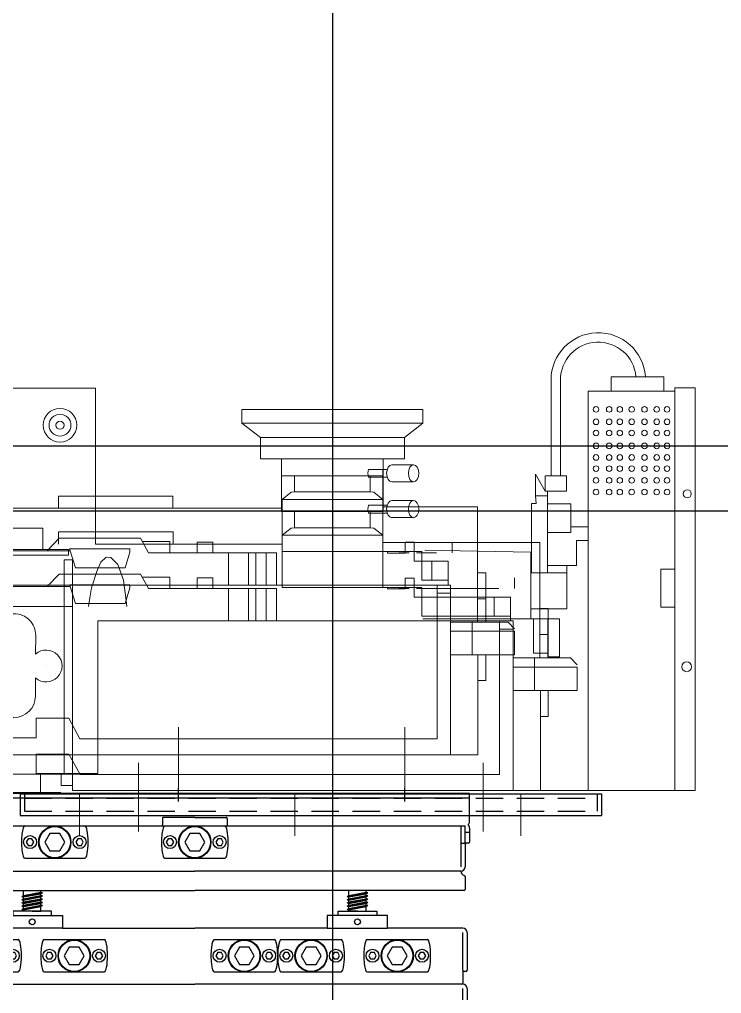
# Model space of a CAD drawing. Header units: millimetres. Extents: x -30327 to 34858, y 4015 to 75103.
# Drawn here: x -12036.3 to -11710.4, y 25732.4 to 26184.5 of the extents above; entities that cross this region are included whole.
import ezdxf

# ---------------------------------------------------------------- set-up
doc = ezdxf.new("R2010")
doc.units = ezdxf.units.MM
for name, pattern in [('CENTER', [50.8, 31.75, -6.35, 6.35, -6.35]), ('CENTER2', [28.575, 19.05, -3.175, 3.175, -3.175]), ('HIDDEN2', [4.7625, 3.175, -1.5875])]:
    doc.linetypes.add(name, pattern=pattern)
for name, color, linetype, lineweight in [('cen', 1, 'CENTER2', 9), ('CENTER', 2, 'CENTER', 9), ('dim', 2, 'Continuous', 9), ('THREAD-LINE', 8, 'Continuous', 5), ('WIDE-LINE', 3, 'Continuous', 20)]:
    doc.layers.add(name, color=color, linetype=linetype, lineweight=lineweight)
doc.layers.add('hidden', color=3, linetype='HIDDEN2')
doc.layers.add('yellow', color=2, linetype='Continuous')

# ---------------------------------------------------------------- blocks, each defined once
blk = doc.blocks.new('23123155')
for p, q in [((-15858.82, 7119.76), (-15858.82, 7126.14)), ((-15758.82, 7119.76), (-15758.82, 7126.14)), ((-15653.82, 7119.76), (-15653.82, 7126.14)), ((-15623.82, 7123.38), (-15878.82, 7123.38)), ((-15878.82, 7123.38), (-15878.82, 7110.38)), ((-15878.82, 7121.38), (-15623.82, 7121.38)), ((-15623.82, 7110.38), (-15623.82, 7123.38)), ((-15751.32, 7112.38), (-15765.82, 7112.38)), ((-15751.32, 7112.38), (-15736.82, 7112.38)), ((-15876.82, 7100.88), (-15876.82, 7108.38)), ((-15876.82, 7108.38), (-15874.82, 7108.38)), ((-15876.82, 7108.38), (-15766.82, 7108.38)), ((-15874.82, 7108.38), (-15874.82, 7099.88)), ((-15830.32, 7108.38), (-15802.32, 7108.38)), ((-15766.82, 7108.38), (-15735.82, 7108.38)), ((-15766.32, 7111.88), (-15766.32, 7108.88)), ((-15765.32, 7108.38), (-15737.32, 7108.38)), ((-15736.32, 7111.88), (-15736.32, 7108.88)), ((-15735.82, 7108.38), (-15625.82, 7108.38)), ((-15627.82, 7108.38), (-15627.82, 7099.88)), ((-15625.82, 7100.88), (-15625.82, 7108.38)), ((-15625.82, 7100.88), (-15625.82, 7108.38)), ((-15878.82, 7107.38), (-15878.82, 7105.38)), ((-15878.82, 7105.38), (-15878.82, 7100.88)), ((-15878.82, 7105.38), (-15876.82, 7105.38)), ((-15623.82, 7105.38), (-15625.82, 7105.38)), ((-15623.82, 7105.38), (-15625.82, 7105.38)), ((-15623.82, 7107.38), (-15623.82, 7105.38)), ((-15623.82, 7107.38), (-15623.82, 7105.38)), ((-15623.82, 7105.38), (-15623.82, 7100.88)), ((-15623.82, 7105.38), (-15623.82, 7100.88)), ((-15878.32, 7100.38), (-15877.32, 7100.38)), ((-15876.82, 7099.88), (-15876.82, 7089.38)), ((-15875.32, 7100.38), (-15876.32, 7100.38)), ((-15874.82, 7099.88), (-15874.82, 7089.38)), ((-15627.82, 7099.88), (-15627.82, 7089.38)), ((-15627.32, 7100.38), (-15626.32, 7100.38)), ((-15625.82, 7099.88), (-15625.82, 7089.38)), ((-15624.32, 7100.38), (-15625.32, 7100.38)), ((-15624.32, 7100.38), (-15625.32, 7100.38)), ((-15830.32, 7093.38), (-15802.32, 7093.38)), ((-15765.32, 7093.38), (-15737.32, 7093.38)), ((-15874.82, 7087.38), (-15751.32, 7087.38)), ((-15627.82, 7087.38), (-15751.32, 7087.38)), ((-15876.82, 7084.93), (-15876.82, 7078.88)), ((-15625.82, 7084.93), (-15625.82, 7078.88)), ((-15876.32, 7078.38), (-15751.32, 7078.38)), ((-15831.58, 7075.63), (-15822.05, 7077.41)), ((-15831.58, 7075.63), (-15822.05, 7077.41)), ((-15830.82, 7074.58), (-15830.82, 7078.38)), ((-15830.82, 7076.1), (-15822.82, 7077.6)), ((-15830.82, 7075.45), (-15822.82, 7076.95)), ((-15822.82, 7077.6), (-15822.82, 7078.38)), ((-15822.05, 7077.41), (-15822.82, 7077.6)), ((-15822.05, 7077.41), (-15822.82, 7076.95)), ((-15822.82, 7076.1), (-15822.82, 7076.95)), ((-15626.32, 7078.38), (-15751.32, 7078.38)), ((-15680.58, 7075.63), (-15671.05, 7077.41)), ((-15680.58, 7075.63), (-15671.05, 7077.41)), ((-15679.82, 7074.58), (-15679.82, 7078.38)), ((-15679.82, 7076.1), (-15671.82, 7077.6)), ((-15679.82, 7075.45), (-15671.82, 7076.95)), ((-15671.82, 7077.6), (-15671.82, 7078.38)), ((-15671.05, 7077.41), (-15671.82, 7077.6)), ((-15671.05, 7077.41), (-15671.82, 7076.95)), ((-15671.82, 7076.1), (-15671.82, 7076.95)), ((-15831.58, 7075.63), (-15830.82, 7076.08)), ((-15831.58, 7074.13), (-15822.05, 7075.91)), ((-15831.58, 7074.13), (-15822.05, 7075.91)), ((-15831.58, 7075.63), (-15830.82, 7075.45)), ((-15831.58, 7074.13), (-15830.82, 7074.58)), ((-15831.58, 7072.63), (-15822.05, 7074.41)), ((-15831.58, 7072.63), (-15822.05, 7074.41)), ((-15831.58, 7074.13), (-15830.82, 7073.95)), ((-15831.58, 7072.63), (-15830.82, 7073.08)), ((-15831.58, 7071.13), (-15822.05, 7072.91)), ((-15831.58, 7071.13), (-15822.05, 7072.91)), ((-15831.58, 7072.63), (-15830.82, 7072.45)), ((-15830.82, 7074.6), (-15822.82, 7076.1)), ((-15830.82, 7073.95), (-15822.82, 7075.45)), ((-15830.82, 7073.1), (-15822.82, 7074.6)), ((-15830.82, 7072.45), (-15822.82, 7073.95)), ((-15830.82, 7073.08), (-15830.82, 7073.95)), ((-15830.82, 7071.6), (-15822.82, 7073.1)), ((-15830.82, 7070.95), (-15822.82, 7072.45)), ((-15830.82, 7071.58), (-15830.82, 7072.45)), ((-15822.05, 7075.91), (-15822.82, 7076.1)), ((-15822.05, 7075.91), (-15822.82, 7075.45)), ((-15822.82, 7074.6), (-15822.82, 7075.45)), ((-15822.05, 7074.41), (-15822.82, 7074.6)), ((-15822.05, 7074.41), (-15822.82, 7073.95)), ((-15822.82, 7073.1), (-15822.82, 7073.95)), ((-15822.05, 7072.91), (-15822.82, 7073.1)), ((-15822.05, 7072.91), (-15822.82, 7072.45)), ((-15822.82, 7071.6), (-15822.82, 7072.45)), ((-15680.58, 7075.63), (-15679.82, 7076.08)), ((-15680.58, 7074.13), (-15671.05, 7075.91)), ((-15680.58, 7074.13), (-15671.05, 7075.91)), ((-15680.58, 7075.63), (-15679.82, 7075.45)), ((-15680.58, 7074.13), (-15679.82, 7074.58)), ((-15680.58, 7072.63), (-15671.05, 7074.41)), ((-15680.58, 7072.63), (-15671.05, 7074.41)), ((-15680.58, 7074.13), (-15679.82, 7073.95)), ((-15680.58, 7072.63), (-15679.82, 7073.08)), ((-15680.58, 7071.13), (-15671.05, 7072.91)), ((-15680.58, 7071.13), (-15671.05, 7072.91)), ((-15680.58, 7072.63), (-15679.82, 7072.45)), ((-15679.82, 7074.6), (-15671.82, 7076.1)), ((-15679.82, 7073.95), (-15671.82, 7075.45)), ((-15679.82, 7073.1), (-15671.82, 7074.6)), ((-15679.82, 7073.08), (-15679.82, 7073.95)), ((-15679.82, 7072.45), (-15671.82, 7073.95)), ((-15679.82, 7071.6), (-15671.82, 7073.1)), ((-15679.82, 7071.58), (-15679.82, 7072.45)), ((-15679.82, 7070.95), (-15671.82, 7072.45)), ((-15671.05, 7075.91), (-15671.82, 7076.1)), ((-15671.05, 7075.91), (-15671.82, 7075.45)), ((-15671.82, 7074.6), (-15671.82, 7075.45)), ((-15671.05, 7074.41), (-15671.82, 7074.6)), ((-15671.05, 7074.41), (-15671.82, 7073.95)), ((-15671.82, 7073.1), (-15671.82, 7073.95)), ((-15671.05, 7072.91), (-15671.82, 7073.1)), ((-15671.05, 7072.91), (-15671.82, 7072.45)), ((-15671.82, 7071.6), (-15671.82, 7072.45)), ((-15835.82, 7068.88), (-15835.82, 7066.88)), ((-15817.82, 7068.88), (-15835.82, 7068.88)), ((-15831.58, 7071.13), (-15830.82, 7071.58)), ((-15831.58, 7069.63), (-15822.05, 7071.41)), ((-15831.58, 7069.63), (-15822.05, 7071.41)), ((-15831.58, 7071.13), (-15830.82, 7070.95)), ((-15831.58, 7069.63), (-15830.82, 7070.08)), ((-15831.58, 7069.63), (-15830.82, 7069.45)), ((-15830.82, 7070.1), (-15822.82, 7071.6)), ((-15830.82, 7069.45), (-15822.82, 7070.95)), ((-15830.82, 7070.08), (-15830.82, 7070.95)), ((-15830.82, 7068.88), (-15830.82, 7069.45)), ((-15826.82, 7068.88), (-15830.82, 7068.88)), ((-15826.82, 7068.88), (-15822.82, 7068.88)), ((-15822.05, 7071.41), (-15822.82, 7071.6)), ((-15822.05, 7071.41), (-15822.82, 7070.95)), ((-15822.82, 7068.88), (-15822.82, 7070.95)), ((-15817.82, 7066.88), (-15817.82, 7068.88)), ((-15684.82, 7068.88), (-15666.82, 7068.88)), ((-15684.82, 7066.88), (-15684.82, 7068.88)), ((-15680.58, 7071.13), (-15679.82, 7071.58)), ((-15680.58, 7069.63), (-15671.05, 7071.41)), ((-15680.58, 7069.63), (-15671.05, 7071.41)), ((-15680.58, 7071.13), (-15679.82, 7070.95)), ((-15680.58, 7069.63), (-15679.82, 7070.08)), ((-15680.58, 7069.63), (-15679.82, 7069.45)), ((-15679.82, 7070.1), (-15671.82, 7071.6)), ((-15679.82, 7070.08), (-15679.82, 7070.95)), ((-15679.82, 7069.45), (-15671.82, 7070.95)), ((-15679.82, 7069.45), (-15679.82, 7068.88)), ((-15675.82, 7068.88), (-15679.82, 7068.88)), ((-15675.82, 7068.88), (-15671.82, 7068.88)), ((-15671.05, 7071.41), (-15671.82, 7071.6)), ((-15671.05, 7071.41), (-15671.82, 7070.95)), ((-15671.82, 7068.88), (-15671.82, 7070.95)), ((-15666.82, 7068.88), (-15666.82, 7066.88)), ((-15840.82, 7060.88), (-15840.82, 7066.88)), ((-15840.82, 7066.88), (-15812.82, 7066.88)), ((-15835.82, 7066.88), (-15817.82, 7066.88)), ((-15812.82, 7066.88), (-15812.82, 7060.88)), ((-15689.82, 7066.88), (-15689.82, 7060.88)), ((-15661.82, 7066.88), (-15689.82, 7066.88)), ((-15666.82, 7066.88), (-15684.82, 7066.88)), ((-15661.82, 7060.88), (-15661.82, 7066.88)), ((-15877.82, 7058.88), (-15877.82, 7041.38)), ((-15875.82, 7060.88), (-15840.82, 7060.88)), ((-15875.82, 7041.38), (-15875.82, 7058.88)), ((-15812.82, 7060.88), (-15840.82, 7060.88)), ((-15812.82, 7060.88), (-15751.32, 7060.88)), ((-15689.82, 7060.88), (-15751.32, 7060.88)), ((-15689.82, 7060.88), (-15661.82, 7060.88)), ((-15626.82, 7060.88), (-15661.82, 7060.88)), ((-15626.82, 7041.38), (-15626.82, 7058.88)), ((-15624.82, 7058.88), (-15624.82, 7041.38)), ((-15861.32, 7055.63), (-15833.32, 7055.63)), ((-15821.32, 7055.63), (-15793.32, 7055.63)), ((-15742.32, 7055.63), (-15714.32, 7055.63)), ((-15711.32, 7055.63), (-15683.32, 7055.63)), ((-15671.32, 7055.63), (-15643.32, 7055.63)), ((-15877.32, 7040.88), (-15876.32, 7040.88)), ((-15875.82, 7041.38), (-15875.82, 7035.38)), ((-15861.32, 7040.63), (-15833.32, 7040.63)), ((-15821.32, 7040.63), (-15793.32, 7040.63)), ((-15742.32, 7040.63), (-15714.32, 7040.63)), ((-15711.32, 7040.63), (-15683.32, 7040.63)), ((-15671.32, 7040.63), (-15643.32, 7040.63)), ((-15626.82, 7041.38), (-15626.82, 7035.38)), ((-15625.32, 7040.88), (-15626.32, 7040.88)), ((-15877.82, 7032.88), (-15877.82, 7026.38)), ((-15875.82, 7034.88), (-15751.32, 7034.88)), ((-15875.82, 7026.38), (-15875.82, 7032.88)), ((-15627.32, 7034.88), (-15751.32, 7034.88)), ((-15626.82, 7026.38), (-15626.82, 7032.88)), ((-15624.82, 7032.88), (-15624.82, 7026.38)), ((-15877.32, 7025.88), (-15876.32, 7025.88)), ((-15875.82, 7025.88), (-15875.82, 7015.38)), ((-15626.82, 7025.88), (-15626.82, 7015.38)), ((-15625.32, 7025.88), (-15626.32, 7025.88)), ((-15821.32, 7013.71), (-15821.32, 7018.5)), ((-15681.32, 7013.26), (-15681.32, 7019.64)), ((-15875.82, 7016.88), (-15751.32, 7016.88)), ((-15875.32, 7014.88), (-15751.32, 7014.88)), ((-15825.32, 7014.88), (-15825.32, 7016.88)), ((-15817.32, 7014.88), (-15817.32, 7016.88)), ((-15626.82, 7016.88), (-15751.32, 7016.88)), ((-15627.32, 7014.88), (-15751.32, 7014.88)), ((-15685.32, 7014.88), (-15685.32, 7016.88)), ((-15677.32, 7014.88), (-15677.32, 7016.88))]:
    blk.add_line(p, q)
for points in [[(-15818.63, 7104.88), (-15820.94, 7100.88), (-15818.63, 7096.88), (-15814.01, 7096.88), (-15811.7, 7100.88), (-15814.01, 7104.88)], [(-15753.63, 7104.88), (-15755.94, 7100.88), (-15753.63, 7096.88), (-15749.01, 7096.88), (-15746.7, 7100.88), (-15749.01, 7104.88)], [(-15828.68, 7102.38), (-15829.55, 7100.88), (-15828.68, 7099.38), (-15826.95, 7099.38), (-15826.09, 7100.88), (-15826.95, 7102.38)], [(-15805.68, 7102.38), (-15806.55, 7100.88), (-15805.68, 7099.38), (-15803.95, 7099.38), (-15803.09, 7100.88), (-15803.95, 7102.38)], [(-15763.68, 7102.38), (-15764.55, 7100.88), (-15763.68, 7099.38), (-15761.95, 7099.38), (-15761.09, 7100.88), (-15761.95, 7102.38)], [(-15740.68, 7102.38), (-15741.55, 7100.88), (-15740.68, 7099.38), (-15738.95, 7099.38), (-15738.09, 7100.88), (-15738.95, 7102.38)], [(-15859.68, 7049.63), (-15860.55, 7048.13), (-15859.68, 7046.63), (-15857.95, 7046.63), (-15857.09, 7048.13), (-15857.95, 7049.63)], [(-15849.63, 7052.13), (-15851.94, 7048.13), (-15849.63, 7044.13), (-15845.01, 7044.13), (-15842.7, 7048.13), (-15845.01, 7052.13)], [(-15836.68, 7049.63), (-15837.55, 7048.13), (-15836.68, 7046.63), (-15834.95, 7046.63), (-15834.09, 7048.13), (-15834.95, 7049.63)], [(-15819.68, 7049.63), (-15820.55, 7048.13), (-15819.68, 7046.63), (-15817.95, 7046.63), (-15817.09, 7048.13), (-15817.95, 7049.63)], [(-15809.63, 7052.13), (-15811.94, 7048.13), (-15809.63, 7044.13), (-15805.01, 7044.13), (-15802.7, 7048.13), (-15805.01, 7052.13)], [(-15796.68, 7049.63), (-15797.55, 7048.13), (-15796.68, 7046.63), (-15794.95, 7046.63), (-15794.09, 7048.13), (-15794.95, 7049.63)], [(-15740.68, 7049.63), (-15741.55, 7048.13), (-15740.68, 7046.63), (-15738.95, 7046.63), (-15738.09, 7048.13), (-15738.95, 7049.63)], [(-15730.63, 7052.13), (-15732.94, 7048.13), (-15730.63, 7044.13), (-15726.01, 7044.13), (-15723.7, 7048.13), (-15726.01, 7052.13)], [(-15717.68, 7049.63), (-15718.55, 7048.13), (-15717.68, 7046.63), (-15715.95, 7046.63), (-15715.09, 7048.13), (-15715.95, 7049.63)], [(-15709.68, 7049.63), (-15710.55, 7048.13), (-15709.68, 7046.63), (-15707.95, 7046.63), (-15707.09, 7048.13), (-15707.95, 7049.63)], [(-15699.63, 7052.13), (-15701.94, 7048.13), (-15699.63, 7044.13), (-15695.01, 7044.13), (-15692.7, 7048.13), (-15695.01, 7052.13)], [(-15686.68, 7049.63), (-15687.55, 7048.13), (-15686.68, 7046.63), (-15684.95, 7046.63), (-15684.09, 7048.13), (-15684.95, 7049.63)], [(-15669.68, 7049.63), (-15670.55, 7048.13), (-15669.68, 7046.63), (-15667.95, 7046.63), (-15667.09, 7048.13), (-15667.95, 7049.63)], [(-15659.63, 7052.13), (-15661.94, 7048.13), (-15659.63, 7044.13), (-15655.01, 7044.13), (-15652.7, 7048.13), (-15655.01, 7052.13)], [(-15646.68, 7049.63), (-15647.55, 7048.13), (-15646.68, 7046.63), (-15644.95, 7046.63), (-15644.09, 7048.13), (-15644.95, 7049.63)]]:
    blk.add_lwpolyline(points, close=True)
for centre, radius in [((-15816.32, 7100.88), 7.5), ((-15816.32, 7100.88), 7.23), ((-15751.32, 7100.88), 7.5), ((-15751.32, 7100.88), 7.23), ((-15827.82, 7100.88), 3), ((-15804.82, 7100.88), 3), ((-15762.82, 7100.88), 3), ((-15739.82, 7100.88), 3), ((-15826.82, 7063.88), 1.36), ((-15675.82, 7063.88), 1.36), ((-15847.32, 7048.13), 7.5), ((-15847.32, 7048.13), 7.23), ((-15807.32, 7048.13), 7.5), ((-15807.32, 7048.13), 7.23), ((-15728.32, 7048.13), 7.5), ((-15728.32, 7048.13), 7.23), ((-15697.32, 7048.13), 7.5), ((-15697.32, 7048.13), 7.23), ((-15657.32, 7048.13), 7.5), ((-15657.32, 7048.13), 7.23), ((-15858.82, 7048.13), 3), ((-15835.82, 7048.13), 3), ((-15818.82, 7048.13), 3), ((-15795.82, 7048.13), 3), ((-15739.82, 7048.13), 3), ((-15716.82, 7048.13), 3), ((-15708.82, 7048.13), 3), ((-15685.82, 7048.13), 3), ((-15668.82, 7048.13), 3), ((-15645.82, 7048.13), 3)]:
    blk.add_circle(centre, radius)
for centre, radius, start, end in [((-15765.82, 7111.88), 0.5, 90, 180), ((-15736.82, 7111.88), 0.5, 0, 90), ((-15876.82, 7110.38), 2, 180, 221.7187), ((-15875.82, 7107.38), 3, 146.1962, 180), ((-15766.82, 7108.88), 0.5, 270, 0), ((-15735.82, 7108.88), 0.5, 180, 270), ((-15625.82, 7110.38), 2, 318.2813, 0), ((-15626.82, 7107.38), 3, 0, 33.8038), ((-15878.32, 7100.88), 0.5, 180, 270), ((-15877.32, 7100.88), 0.5, 270, 0), ((-15876.32, 7099.88), 0.5, 90, 180), ((-15875.32, 7099.88), 0.5, 0, 90), ((-15627.32, 7099.88), 0.5, 90, 180), ((-15626.32, 7099.88), 0.5, 0, 90), ((-15625.32, 7100.88), 0.5, 180, 270), ((-15625.32, 7100.88), 0.5, 180, 270), ((-15624.32, 7100.88), 0.5, 270, 0), ((-15624.32, 7100.88), 0.5, 270, 0), ((-15874.82, 7089.38), 2, 180, 270), ((-15876.32, 7084.93), 0.5, 101.537, 180), ((-15876.82, 7087.38), 2, 281.537, 0), ((-15627.82, 7089.38), 2, 270, 0), ((-15625.82, 7087.38), 2, 180, 258.463), ((-15626.32, 7084.93), 0.5, 0, 78.463), ((-15876.32, 7078.88), 0.5, 180, 270), ((-15626.32, 7078.88), 0.5, 270, 0), ((-15875.82, 7058.88), 2, 90, 180), ((-15626.82, 7058.88), 2, 0, 90), ((-15877.32, 7041.38), 0.5, 180, 270), ((-15876.32, 7041.38), 0.5, 270, 0), ((-15626.32, 7041.38), 0.5, 180, 270), ((-15625.32, 7041.38), 0.5, 270, 0), ((-15875.82, 7032.88), 2, 90, 180), ((-15875.32, 7035.38), 0.5, 180, 270), ((-15627.32, 7035.38), 0.5, 270, 0), ((-15626.82, 7032.88), 2, 0, 90), ((-15877.32, 7026.38), 0.5, 180, 270), ((-15876.32, 7026.38), 0.5, 270, 0), ((-15626.32, 7026.38), 0.5, 180, 270), ((-15625.32, 7026.38), 0.5, 270, 0), ((-15875.32, 7015.38), 0.5, 180, 270), ((-15627.32, 7015.38), 0.5, 270, 0)]:
    blk.add_arc(centre, radius, start, end)
for centre, start_param, end_param in [((-15830.32, 7100.88), 0, 3.141593), ((-15802.32, 7100.88), 3.141593, 6.283185), ((-15765.32, 7100.88), 0, 3.141593), ((-15737.32, 7100.88), 3.141593, 6.283185), ((-15861.32, 7048.13), 0, 3.141593), ((-15833.32, 7048.13), 3.141593, 6.283185), ((-15821.32, 7048.13), 0, 3.141593), ((-15793.32, 7048.13), 3.141593, 6.283185), ((-15742.32, 7048.13), 0, 3.141593), ((-15714.32, 7048.13), 3.141593, 6.283185), ((-15711.32, 7048.13), 0, 3.141593), ((-15683.32, 7048.13), 3.141593, 6.283185), ((-15671.32, 7048.13), 0, 3.141593), ((-15643.32, 7048.13), 3.141593, 6.283185)]:
    blk.add_ellipse(centre, major_axis=(0, 7.5), ratio=0.2, start_param=start_param, end_param=end_param)
blk = doc.blocks.new('UE10A')
at = {"layer": 'CENTER', "ltscale": 0.25}
blk.add_line((36947.23, 28861.15), (36947.23, 29042.63), dxfattribs=at)
at = {"layer": 'CENTER'}
for p, q in [((36857.23, 28840.52), (36857.23, 28877.62)), ((37017.23, 28840.52), (37017.23, 28877.62))]:
    blk.add_line(p, q, dxfattribs=at)
at = {"layer": 'WIDE-LINE'}
for p, q in [((37076.61, 29044.86), (37076.61, 29051.59)), ((37076.61, 29051.59), (37101.13, 29051.59)), ((37101.13, 29051.59), (37101.13, 29044.86)), ((36837.2, 29046.26), (36736.86, 29046.26)), ((36837.2, 28973.89), (36837.2, 29046.26)), ((37048.72, 29050.03), (37048.72, 29005.6)), ((37053.1, 29050.03), (37053.1, 29005.6)), ((37106.2, 28859.46), (37106.2, 29046.48)), ((37106.2, 29046.48), (37106.2, 28962.22)), ((37115.7, 29046.48), (37106.2, 29046.48)), ((37115.7, 28859.46), (37115.7, 29046.48)), ((37106.27, 29044.86), (37065.9, 29044.86)), ((37065.9, 29044.86), (37065.9, 28859.46)), ((37065.9, 28860.06), (37065.9, 29044.86)), ((37065.9, 29044.86), (37076.61, 29044.86)), ((36947.23, 29036.3), (36905.21, 29036.3)), ((36905.21, 29036.3), (36905.21, 29030.02)), ((36947.23, 29036.3), (36989.24, 29036.3)), ((36989.24, 29030.02), (36989.24, 29036.3)), ((36905.21, 29030.02), (36913.83, 29023.29)), ((36913.83, 29023.29), (36905.24, 29030)), ((36905.24, 29030), (36947.23, 29030)), ((36989.21, 29030), (36947.23, 29030)), ((36989.24, 29030.02), (36980.63, 29023.29)), ((36980.63, 29023.29), (36989.21, 29030)), ((36947.23, 29023.29), (36913.83, 29023.29)), ((36913.83, 29023.29), (36913.83, 29013.5)), ((36947.23, 29023.29), (36980.63, 29023.29)), ((36980.63, 29023.29), (36980.63, 29013.5)), ((36913.83, 29013.5), (36947.23, 29013.5)), ((36923.62, 28988.95), (36923.62, 29013.5)), ((36923.62, 29013.5), (36923.62, 28988.95)), ((36980.63, 29013.5), (36947.23, 29013.5)), ((36970.83, 28988.95), (36970.83, 29013.5)), ((36970.83, 29013.5), (36970.83, 28988.95)), ((37045.94, 28998.48), (37041.49, 29006.31)), ((37041.49, 29006.31), (37041.49, 28996.35)), ((37045.94, 29005.6), (37055.89, 29005.6)), ((37045.94, 29005.6), (37045.94, 28998.48)), ((37055.89, 29005.6), (37055.89, 28998.48)), ((37055.89, 28998.48), (37045.94, 28998.48)), ((37047.15, 28996.35), (37047.15, 28998.48)), ((37047.15, 28998.48), (37047.15, 28992.61)), ((37039.71, 28960.59), (37039.71, 28992.79)), ((37039.71, 28992.79), (37041.85, 28992.79)), ((37041.49, 28996.35), (37047.15, 28996.35)), ((37041.85, 28992.79), (37041.49, 28996.35)), ((37041.49, 28996.35), (37047.15, 28996.35)), ((37047.15, 28996.35), (37047.15, 28960.59)), ((37047.15, 28992.61), (37057.85, 28992.61)), ((37057.85, 28992.61), (37057.85, 28979.27)), ((36947.23, 28988.95), (36923.62, 28988.95)), ((36923.62, 28988.95), (36929.66, 28988.95)), ((36929.66, 28988.95), (36929.66, 28981.44)), ((36947.23, 28988.95), (36970.83, 28988.95)), ((36963.95, 28987.75), (36963.95, 28987.75)), ((36970.83, 28988.95), (36964.79, 28988.95)), ((36964.79, 28988.95), (36964.79, 28981.44)), ((36970.56, 28988.25), (36970.56, 28991.93)), ((36751.47, 28981.3), (36812.76, 28981.3)), ((36812.76, 28981.3), (36793.05, 28981.3)), ((36812.76, 28981.3), (36812.76, 28971.34)), ((36812.76, 28971.34), (36812.76, 28981.3)), ((36873.21, 28979.56), (36819.97, 28979.56)), ((36819.97, 28979.56), (36819.97, 28973.89)), ((36873.21, 28973.89), (36873.21, 28979.56)), ((36923.89, 28977.95), (36928.05, 28981.31)), ((36928.05, 28981.31), (36929.66, 28981.44)), ((36929.66, 28981.44), (36947.23, 28981.44)), ((36964.79, 28981.44), (36947.23, 28981.44)), ((36966.4, 28981.31), (36964.79, 28981.44)), ((36970.56, 28977.95), (36966.4, 28981.31)), ((37057.85, 28979.27), (37047.15, 28979.27)), ((37047.15, 28979.27), (37057.85, 28979.27)), ((37057.85, 28979.27), (37057.85, 28981.94)), ((37057.85, 28981.94), (37065.9, 28981.94)), ((37065.9, 28981.94), (37065.9, 28975.54)), ((36873.21, 28973.89), (36837.2, 28973.89)), ((36923.89, 28973.89), (36873.21, 28973.89)), ((36947.23, 28977.95), (36923.89, 28977.95)), ((36923.89, 28977.95), (36923.89, 28953.78)), ((36923.89, 28953.78), (36923.89, 28973.89)), ((36947.23, 28977.95), (36970.56, 28977.95)), ((36970.56, 28977.95), (36970.56, 28953.78)), ((36970.56, 28974.59), (37042.23, 28974.59)), ((36970.56, 28953.78), (36970.56, 28973.89)), ((37042.23, 28974.59), (37043.5, 28974.59)), ((37043.5, 28974.59), (37043.5, 28921.06)), ((37065.9, 28975.54), (37060.52, 28975.54)), ((37060.52, 28975.54), (37060.52, 28963.97)), ((36824.68, 28971.34), (36696.13, 28971.34)), ((36824.68, 28968.68), (36824.68, 28971.34)), ((37039.42, 28970.2), (36990.12, 28971.07)), ((37039.42, 28939.23), (37039.42, 28970.2)), ((36691.53, 28968.68), (36824.68, 28968.68)), ((36826.53, 28966.59), (36822.73, 28966.59)), ((36822.73, 28966.59), (36822.73, 28867.13)), ((36826.53, 28867.13), (36826.53, 28966.59)), ((36826.53, 28966.59), (36826.53, 28944.96)), ((37039.36, 28943.87), (37039.36, 28963.09)), ((37039.36, 28963.09), (37039.42, 28939.23)), ((37047.15, 28960.59), (37039.71, 28960.59)), ((37060.52, 28963.97), (37047.15, 28963.97)), ((37047.15, 28963.97), (37047.15, 28960.59)), ((37047.15, 28960.59), (37056.07, 28960.59)), ((37056.07, 28960.59), (37056.07, 28963.97)), ((37056.07, 28963.97), (37056.07, 28943.87)), ((37106.2, 28962.22), (37099.7, 28962.22)), ((37099.7, 28962.22), (37099.7, 28944.6)), ((36814.74, 28954.12), (36820.41, 28959.93)), ((36820.41, 28959.93), (36858.08, 28959.93)), ((36858.08, 28959.93), (36861.86, 28953.24)), ((36871.75, 28958.48), (36858.9, 28958.48)), ((36858.9, 28958.48), (36871.75, 28958.48)), ((36871.75, 28953.24), (36871.75, 28958.48)), ((36871.75, 28958.48), (36871.75, 28953.24)), ((36891.68, 28958.19), (36884.41, 28958.19)), ((36884.41, 28958.19), (36884.41, 28953.24)), ((36891.68, 28953.24), (36891.68, 28958.19)), ((36985.16, 28958.08), (36980.98, 28958.08)), ((36980.98, 28958.08), (36980.98, 28953.09)), ((36985.16, 28949.26), (36985.16, 28958.08)), ((37031.75, 28953.24), (37031.75, 28958.19)), ((36798.88, 28954.12), (36825.5, 28954.12)), ((36825.5, 28954.12), (36814.74, 28954.12)), ((36853.14, 28954.99), (36825.23, 28954.99)), ((36825.23, 28954.99), (36825.5, 28954.12)), ((36825.5, 28954.12), (36827.97, 28946.27)), ((36850.95, 28946.27), (36853.14, 28953.54)), ((36853.14, 28953.54), (36853.14, 28954.99)), ((36861.86, 28953.24), (36871.75, 28953.24)), ((36871.75, 28953.24), (36891.68, 28953.24)), ((36884.41, 28953.24), (36921.2, 28953.24)), ((36908.26, 28953.24), (36898.95, 28953.24)), ((36898.95, 28953.24), (36898.95, 28938.24)), ((36908.26, 28938.24), (36908.26, 28953.24)), ((36916.4, 28953.24), (36911.6, 28953.24)), ((36911.6, 28953.24), (36911.6, 28938.24)), ((36916.4, 28938.24), (36916.4, 28953.24)), ((36921.2, 28953.24), (36921.2, 28938.24)), ((36923.89, 28953.78), (36972.79, 28953.78)), ((36972.79, 28953.09), (36972.79, 28953.78)), ((36972.79, 28953.78), (36988.75, 28953.78)), ((36980.98, 28953.09), (36972.79, 28953.09)), ((36978.05, 28953.24), (36982.85, 28953.24)), ((36986.19, 28953.24), (37024.48, 28953.24)), ((36988.75, 28953.78), (36988.75, 28940.44)), ((37029.92, 28949.26), (36985.16, 28949.26)), ((37022.38, 28940.44), (37022.38, 28949.26)), ((37022.38, 28949.26), (37022.38, 28940.44)), ((37029.92, 28938.24), (37029.92, 28949.26)), ((36826.53, 28944.96), (36798.88, 28944.96)), ((36827.97, 28946.27), (36850.95, 28946.27)), ((37056.07, 28943.87), (37039.36, 28943.87)), ((37047.45, 28943.92), (37043.5, 28943.92)), ((37043.5, 28943.92), (37043.5, 28931.85)), ((37047.45, 28921.06), (37047.45, 28943.92)), ((37099.7, 28944.6), (37106.2, 28944.6)), ((37029.92, 28938.24), (36838.38, 28938.24)), ((36838.38, 28938.24), (36838.38, 28867.37)), ((36911.6, 28938.24), (36908.26, 28938.24)), ((36921.2, 28938.24), (36916.4, 28938.24)), ((36988.75, 28940.44), (37022.38, 28940.44)), ((37040.58, 28939.23), (36989.2, 28939.23)), ((37022.38, 28940.44), (37029.92, 28940.44)), ((37024.8, 28866.89), (37024.8, 28938.24)), ((37024.8, 28938.24), (37024.8, 28938.24)), ((37024.8, 28938.24), (37024.8, 28934.42)), ((37029.92, 28940.44), (37029.92, 28938.24)), ((37031.08, 28938.24), (37029.92, 28938.24)), ((37031.08, 28916.77), (37031.08, 28938.24)), ((37039.42, 28939.23), (37052.66, 28939.23)), ((37040.58, 28923.29), (37040.58, 28939.23)), ((37047.26, 28921.49), (37047.26, 28939.23)), ((37047.26, 28939.23), (37047.26, 28921.49)), ((37052.66, 28939.23), (37052.66, 28921.49)), ((37024.8, 28934.42), (37031.08, 28934.42)), ((37031.08, 28934.42), (37031.08, 28859.46)), ((37043.5, 28931.85), (37047.45, 28931.85)), ((37047.45, 28931.85), (37047.45, 28921.06)), ((37043.5, 28921.06), (37031.08, 28921.06)), ((37031.08, 28921.06), (37031.08, 28859.46)), ((37047.26, 28923.29), (37040.58, 28923.29)), ((37041.06, 28905.88), (37041.06, 28921.12)), ((37041.06, 28921.12), (37043.5, 28921.06)), ((37043.5, 28921.06), (37057.78, 28921.06)), ((37047.26, 28921.49), (37047.26, 28923.29)), ((37052.66, 28921.49), (37047.26, 28921.49)), ((37057.78, 28921.06), (37047.45, 28921.06)), ((37047.45, 28921.06), (37057.78, 28921.06)), ((37057.78, 28921.06), (37060.81, 28917.86)), ((36814.31, 28917.29), (36814.31, 28917.29)), ((37060.81, 28916.77), (37031.08, 28916.77)), ((37060.81, 28916.77), (37041.06, 28916.77)), ((37041.06, 28916.77), (37041.06, 28905.88)), ((37060.81, 28905.88), (37060.81, 28916.77)), ((37047.38, 28905.88), (37031.08, 28905.88)), ((37031.08, 28905.88), (37060.81, 28905.88)), ((37043.78, 28859.46), (37043.78, 28905.53)), ((37043.78, 28905.53), (37043.78, 28905.53)), ((37043.78, 28905.53), (37043.78, 28895.66)), ((37047.38, 28893.87), (37047.38, 28905.88)), ((37043.78, 28895.66), (37043.78, 28895.66)), ((37043.78, 28895.66), (37043.78, 28895.66)), ((37043.78, 28895.66), (37043.78, 28893.87)), ((37043.78, 28893.87), (37047.38, 28893.87)), ((36809.6, 28867.37), (36809.6, 28876.39)), ((36809.6, 28876.39), (36824.8, 28876.39)), ((36824.8, 28876.39), (36830.03, 28866.89)), ((36822.73, 28867.13), (36691.53, 28867.13)), ((36838.38, 28867.37), (36809.6, 28867.37)), ((36821.23, 28867.13), (36811.69, 28867.13)), ((36811.69, 28867.13), (36811.69, 28858.57)), ((36821.23, 28861.74), (36821.23, 28867.13)), ((36821.23, 28867.13), (36826.53, 28867.13)), ((36821.23, 28861.74), (36821.23, 28867.13)), ((36826.53, 28867.13), (36838.38, 28867.13)), ((36838.38, 28867.13), (36826.53, 28867.13)), ((36826.53, 28859.46), (36826.53, 28866.69)), ((36826.53, 28866.69), (36826.53, 28861.74)), ((36830.03, 28866.89), (37024.8, 28866.89)), ((36826.53, 28861.74), (36821.23, 28861.74)), ((36698.33, 28858.57), (36821.2, 28858.57)), ((36811.69, 28858.57), (36705.75, 28858.57)), ((37031.08, 28859.46), (36826.53, 28859.46)), ((37017.23, 28859.46), (37115.7, 28859.46))]:
    blk.add_line(p, q, dxfattribs=at)
at = {"layer": 'WIDE-LINE', "ltscale": 0.25}
for p, q in [((36984.93, 28994.04), (36974.82, 28994.04)), ((36972.68, 28991.93), (36964, 28991.93)), ((36972.68, 28988.25), (36964, 28988.25)), ((36984.93, 28986.15), (36974.82, 28986.15)), ((36837.95, 28961.54), (36839.64, 28965.42)), ((36839.64, 28965.42), (36842.13, 28967.8)), ((36842.13, 28967.8), (36844.32, 28967.71)), ((36844.32, 28967.71), (36847.6, 28964.33)), ((36835.31, 28953.51), (36837.95, 28961.54)), ((36847.6, 28964.33), (36850.28, 28957.17)), ((36850.28, 28957.17), (36851.48, 28947.73)), ((36834.57, 28948.92), (36835.31, 28953.51)), ((36833.93, 28944.96), (36834.57, 28948.92)), ((36851.48, 28947.73), (36851.83, 28944.96))]:
    blk.add_line(p, q, dxfattribs=at)
blk.add_lwpolyline([(36809.37, 28911.78), (36809.33, 28903.29, -0.41274), (36799.33, 28893.34), (36762.67, 28893.34, -0.414214), (36752.67, 28903.34), (36752.67, 28931.56, -0.414214), (36762.67, 28941.56), (36799.47, 28941.56, -0.415689), (36809.47, 28931.51), (36809.43, 28922.85)], format="xyb", dxfattribs=at)
at = {"layer": 'WIDE-LINE'}
for centre, radius in [((37069.65, 29036.41), 1.3), ((37075.73, 29036.41), 1.3), ((37080.68, 29036.41), 1.3), ((37086.2, 29036.41), 1.3), ((37092.12, 29036.41), 1.3), ((37097.8, 29036.41), 1.3), ((37102.59, 29036.41), 1.3), ((36820.74, 29029.06), 7.81), ((36820.74, 29029.06), 5.07), ((36820.74, 29029.06), 1.86), ((37069.65, 29030.65), 1.3), ((37075.73, 29030.65), 1.3), ((37080.68, 29030.65), 1.3), ((37086.2, 29030.65), 1.3), ((37092.12, 29030.65), 1.3), ((37097.8, 29030.65), 1.3), ((37102.59, 29030.65), 1.3), ((37069.65, 29025.45), 1.3), ((37075.73, 29025.45), 1.3), ((37080.68, 29025.45), 1.3), ((37086.2, 29025.45), 1.3), ((37092.12, 29025.45), 1.3), ((37097.8, 29025.45), 1.3), ((37102.59, 29025.45), 1.3), ((37069.65, 29019.45), 1.3), ((37075.73, 29019.45), 1.3), ((37080.68, 29019.45), 1.3), ((37086.2, 29019.45), 1.3), ((37092.12, 29019.45), 1.3), ((37097.8, 29019.45), 1.3), ((37102.59, 29019.45), 1.3), ((37069.65, 29014.09), 1.3), ((37075.73, 29014.09), 1.3), ((37080.68, 29014.09), 1.3), ((37086.2, 29014.09), 1.3), ((37092.12, 29014.09), 1.3), ((37097.8, 29014.09), 1.3), ((37102.59, 29014.09), 1.3), ((37069.65, 29008.9), 1.3), ((37075.73, 29008.9), 1.3), ((37080.68, 29008.9), 1.3), ((37086.2, 29008.9), 1.3), ((37092.12, 29008.9), 1.3), ((37097.8, 29008.9), 1.3), ((37102.59, 29008.9), 1.3), ((37069.65, 29003.46), 1.3), ((37075.73, 29003.46), 1.3), ((37080.68, 29003.46), 1.3), ((37086.2, 29003.46), 1.3), ((37092.12, 29003.46), 1.3), ((37097.8, 29003.46), 1.3), ((37102.59, 29003.46), 1.3), ((37069.65, 28998.02), 1.3), ((37075.73, 28998.02), 1.3), ((37080.68, 28998.02), 1.3), ((37086.2, 28998.02), 1.3), ((37092.12, 28998.02), 1.3), ((37097.8, 28998.02), 1.3), ((37102.59, 28998.02), 1.3), ((37111.98, 28997.21), 1.87), ((37111.72, 28916.94), 2.31)]:
    blk.add_circle(centre, radius, dxfattribs=at)
for centre, radius, start, end in [((37070.68, 29050.03), 21.95, 4.0977, 180), ((37070.68, 29050.03), 17.57, 5.1212, 180), ((36814.31, 28917.29), 7.4, 228.1471, 131.2761)]:
    blk.add_arc(centre, radius, start, end, dxfattribs=at)
at = {"layer": 'WIDE-LINE', "ltscale": 0.25}
for centre, start_param, end_param in [((36974.82, 28990.09), 3.141593, 6.283185), ((36966.14, 28990.09), 4.227686, 5.197092)]:
    blk.add_ellipse(centre, major_axis=(0, -3.95), ratio=0.614035, start_param=start_param, end_param=end_param, dxfattribs=at)
blk.add_ellipse((36984.93, 28990.09), major_axis=(0, -3.95), ratio=0.614035, dxfattribs=at)
blk = doc.blocks.new('hdnhdndhs')
at = {"layer": 'CENTER'}
for p, q in [((7064.82, 12556.54), (7064.82, 12593.65)), ((7169.82, 12556.54), (7169.82, 12593.65))]:
    blk.add_line(p, q, dxfattribs=at)
at = {"layer": 'WIDE-LINE'}
for p, q in [((7136.21, 12735.68), (7094.2, 12735.68)), ((7094.2, 12735.68), (7094.2, 12729.4)), ((7136.21, 12735.68), (7178.23, 12735.68)), ((7178.23, 12729.4), (7178.23, 12735.68)), ((7094.2, 12729.4), (7102.81, 12722.67)), ((7102.81, 12722.67), (7094.23, 12729.38)), ((7094.23, 12729.38), (7136.21, 12729.38)), ((7178.2, 12729.38), (7136.21, 12729.38)), ((7178.23, 12729.4), (7169.61, 12722.67)), ((7169.61, 12722.67), (7178.2, 12729.38)), ((7136.21, 12722.67), (7102.81, 12722.67)), ((7102.81, 12722.67), (7102.81, 12712.88)), ((7136.21, 12722.67), (7169.61, 12722.67)), ((7169.61, 12722.67), (7169.61, 12712.88)), ((7102.81, 12712.88), (7136.21, 12712.88)), ((7112.61, 12704.97), (7112.61, 12712.88)), ((7112.61, 12712.88), (7112.61, 12704.97)), ((7169.61, 12712.88), (7136.21, 12712.88)), ((7159.82, 12704.97), (7159.82, 12712.88)), ((7159.82, 12712.88), (7159.82, 12704.97)), ((7159.55, 12693.98), (7159.55, 12707.95)), ((7136.21, 12704.97), (7112.61, 12704.97)), ((7112.61, 12704.97), (7118.64, 12704.97)), ((7118.64, 12704.97), (7118.64, 12697.46)), ((7136.21, 12704.97), (7159.82, 12704.97)), ((7152.94, 12703.77), (7152.94, 12703.77)), ((7159.82, 12704.97), (7153.78, 12704.97)), ((7153.78, 12704.97), (7153.78, 12697.46)), ((7159.55, 12704.27), (7159.55, 12669.8)), ((7112.88, 12693.98), (7117.03, 12697.33)), ((7117.03, 12697.33), (7118.64, 12697.46)), ((7118.64, 12697.46), (7136.21, 12697.46)), ((7153.78, 12697.46), (7136.21, 12697.46)), ((7155.39, 12697.33), (7153.78, 12697.46)), ((7159.55, 12693.98), (7155.39, 12697.33)), ((7062.19, 12695.58), (7008.96, 12695.58)), ((7008.96, 12695.58), (7008.96, 12689.91)), ((7062.19, 12689.91), (7062.19, 12695.58)), ((7136.21, 12693.98), (7112.88, 12693.98)), ((7112.88, 12693.98), (7112.88, 12669.8)), ((7136.21, 12693.98), (7159.55, 12693.98)), ((7062.19, 12689.91), (6951.23, 12689.91)), ((7112.88, 12689.91), (7062.19, 12689.91)), ((7112.88, 12669.8), (7112.88, 12689.91)), ((7159.55, 12690.61), (7202.24, 12690.61)), ((7159.55, 12669.8), (7159.55, 12689.91)), ((7202.24, 12690.61), (7203.51, 12690.61)), ((7203.51, 12690.61), (7203.51, 12637.09)), ((7003.72, 12670.14), (7009.4, 12675.95)), ((7009.4, 12675.95), (7047.07, 12675.95)), ((7047.07, 12675.95), (7050.85, 12669.27)), ((7060.74, 12674.5), (7047.89, 12674.5)), ((7047.89, 12674.5), (7060.74, 12674.5)), ((7060.74, 12669.27), (7060.74, 12674.5)), ((7060.74, 12674.5), (7060.74, 12669.27)), ((7080.67, 12674.21), (7073.39, 12674.21)), ((7073.39, 12674.21), (7073.39, 12669.27)), ((7080.67, 12669.27), (7080.67, 12674.21)), ((7174.14, 12674.1), (7169.96, 12674.1)), ((7169.96, 12674.1), (7169.96, 12669.11)), ((7174.14, 12665.28), (7174.14, 12674.1)), ((7191.76, 12669.27), (7191.76, 12674.21)), ((6987.87, 12670.14), (7014.49, 12670.14)), ((7014.49, 12670.14), (7003.72, 12670.14)), ((7042.12, 12671.01), (7014.21, 12671.01)), ((7014.21, 12671.01), (7014.49, 12670.14)), ((7014.49, 12670.14), (7016.96, 12662.29)), ((7039.94, 12662.29), (7042.12, 12669.56)), ((7042.12, 12669.56), (7042.12, 12671.01)), ((7112.88, 12669.8), (7161.77, 12669.8)), ((7161.77, 12669.11), (7161.77, 12669.8)), ((7161.77, 12669.8), (7177.74, 12669.8)), ((7177.74, 12669.8), (7177.74, 12656.46)), ((7050.85, 12669.27), (7060.74, 12669.27)), ((7060.74, 12669.27), (7080.67, 12669.27)), ((7073.39, 12669.27), (7110.19, 12669.27)), ((7097.25, 12669.27), (7087.94, 12669.27)), ((7087.94, 12669.27), (7087.94, 12654.26)), ((7097.25, 12654.26), (7097.25, 12669.27)), ((7105.39, 12669.27), (7100.59, 12669.27)), ((7100.59, 12669.27), (7100.59, 12654.26)), ((7105.39, 12654.26), (7105.39, 12669.27)), ((7110.19, 12669.27), (7110.19, 12654.26)), ((7169.96, 12669.11), (7161.77, 12669.11)), ((7167.03, 12669.27), (7171.83, 12669.27)), ((7189.93, 12665.28), (7174.14, 12665.28)), ((7175.18, 12669.27), (7184.49, 12669.27)), ((7182.39, 12656.46), (7182.39, 12665.28)), ((7182.39, 12665.28), (7182.39, 12656.46)), ((7189.93, 12654.26), (7189.93, 12665.28)), ((7016.96, 12662.29), (7039.94, 12662.29)), ((7177.74, 12656.46), (7182.39, 12656.46)), ((7182.39, 12656.46), (7189.93, 12656.46)), ((7189.93, 12656.46), (7189.93, 12654.26)), ((7207.46, 12659.94), (7203.51, 12659.94)), ((7203.51, 12659.94), (7203.51, 12647.88)), ((7207.46, 12637.09), (7207.46, 12659.94)), ((7189.93, 12654.26), (6952.41, 12654.26)), ((7100.59, 12654.26), (7097.25, 12654.26)), ((7110.19, 12654.26), (7105.39, 12654.26)), ((7184.81, 12582.91), (7184.81, 12654.26)), ((7184.81, 12654.26), (7184.81, 12654.26)), ((7184.81, 12654.26), (7184.81, 12650.45)), ((7191.09, 12654.26), (7189.93, 12654.26)), ((7191.09, 12632.79), (7191.09, 12654.26)), ((7184.81, 12650.45), (7191.09, 12650.45)), ((7191.09, 12650.45), (7191.09, 12575.48)), ((7203.51, 12647.88), (7207.46, 12647.88)), ((7207.46, 12647.88), (7207.46, 12637.09)), ((7203.51, 12637.09), (7191.09, 12637.09)), ((7191.09, 12637.09), (7191.09, 12575.48)), ((7201.07, 12621.9), (7201.07, 12637.14)), ((7201.07, 12637.14), (7203.51, 12637.09)), ((7203.51, 12637.09), (7217.79, 12637.09)), ((7217.79, 12637.09), (7207.46, 12637.09)), ((7207.46, 12637.09), (7217.79, 12637.09)), ((7217.79, 12637.09), (7220.82, 12633.88)), ((7220.82, 12632.79), (7191.09, 12632.79)), ((7220.82, 12632.79), (7201.07, 12632.79)), ((7201.07, 12632.79), (7201.07, 12621.9)), ((7220.82, 12621.9), (7220.82, 12632.79)), ((7207.39, 12621.9), (7191.09, 12621.9)), ((7191.09, 12621.9), (7220.82, 12621.9)), ((7203.79, 12575.48), (7203.79, 12621.55)), ((7203.79, 12621.55), (7203.79, 12621.55)), ((7203.79, 12621.55), (7203.79, 12611.68)), ((7207.39, 12609.9), (7207.39, 12621.9)), ((7203.79, 12611.68), (7203.79, 12611.68)), ((7203.79, 12611.68), (7203.79, 12611.68)), ((7203.79, 12611.68), (7203.79, 12609.9)), ((7203.79, 12609.9), (7207.39, 12609.9)), ((6998.59, 12583.39), (6998.59, 12592.41)), ((6998.59, 12592.41), (7013.79, 12592.41)), ((7013.79, 12592.41), (7019.01, 12582.91)), ((6952.41, 12583.39), (6998.59, 12583.39)), ((7019.01, 12582.91), (7184.81, 12582.91)), ((7191.09, 12575.48), (6940.56, 12575.48)), ((7191.09, 12575.48), (7203.79, 12575.48))]:
    blk.add_line(p, q, dxfattribs=at)
at = {"layer": 'WIDE-LINE', "ltscale": 0.25}
for p, q in [((7173.92, 12710.06), (7163.81, 12710.06)), ((7161.67, 12707.95), (7152.98, 12707.95)), ((7161.67, 12704.27), (7152.98, 12704.27)), ((7173.92, 12702.17), (7163.81, 12702.17))]:
    blk.add_line(p, q, dxfattribs=at)
for centre, start_param, end_param in [((7163.81, 12706.11), 3.141593, 6.283185), ((7155.13, 12706.11), 4.227686, 5.197092)]:
    blk.add_ellipse(centre, major_axis=(0, -3.95), ratio=0.614035, start_param=start_param, end_param=end_param, dxfattribs=at)
blk.add_ellipse((7173.92, 12706.11), major_axis=(0, -3.95), ratio=0.614035, dxfattribs=at)
blk = doc.blocks.new('HETYDGTRWEG')
for p, q in [((-3105.59, 25421.8), (-2835.59, 25421.8)), ((-3105.59, 25411.8), (-2835.59, 25411.8))]:
    blk.add_line(p, q)
at = {"ltscale": 4}
for p, q in [((-3105.59, 25411.8), (-3105.59, 25421.8)), ((-2835.59, 25411.8), (-2835.59, 25421.8)), ((-3103.59, 25411.8), (-3103.59, 25419.8)), ((-2837.59, 25411.8), (-2837.59, 25419.8))]:
    blk.add_line(p, q, dxfattribs=at)
at = {"layer": 'cen'}
for p, q in [((-3078.09, 25431.24), (-3078.09, 25410.35)), ((-2978.09, 25431.24), (-2978.09, 25410.35)), ((-2873.09, 25431.24), (-2873.09, 25410.35)), ((-3050.59, 25421.24), (-3050.59, 25400.35)), ((-2890.59, 25421.24), (-2890.59, 25400.35))]:
    blk.add_line(p, q, dxfattribs=at)
at = {"layer": 'hidden', "ltscale": 4}
for p, q in [((-3103.59, 25419.8), (-2837.59, 25419.8)), ((-3103.59, 25413.8), (-2837.59, 25413.8))]:
    blk.add_line(p, q, dxfattribs=at)

msp = doc.modelspace()

# ---------------------------------------------------------------- linework, layer by layer
for p, q in [((-11891.0446, 26828.531), (-11891.0446, 25498.6648)), ((-11311.5446, 25986.4029), (-12470.5446, 25986.4029)), ((-12500.5446, 25956.4029), (-11281.5446, 25956.4029))]:
    msp.add_line(p, q)

# ---------------------------------------------------------------- block references
at = {"xscale": -1, "rotation": 180}
msp.add_blockref('HETYDGTRWEG', (-8930.4539, 51236.8616), dxfattribs=at)
at = {"layer": 'dim'}
msp.add_blockref('hdnhdndhs', (-19027.2577, 13267.7518), dxfattribs=at)
at = {"layer": 'THREAD-LINE'}
msp.add_blockref('UE10A', (-48838.2701, -3032.866), dxfattribs=at)
at = {"layer": 'yellow'}
msp.add_blockref('23123155', (3796.384, 18701.781), dxfattribs=at)

doc.saveas('drawing.dxf')
